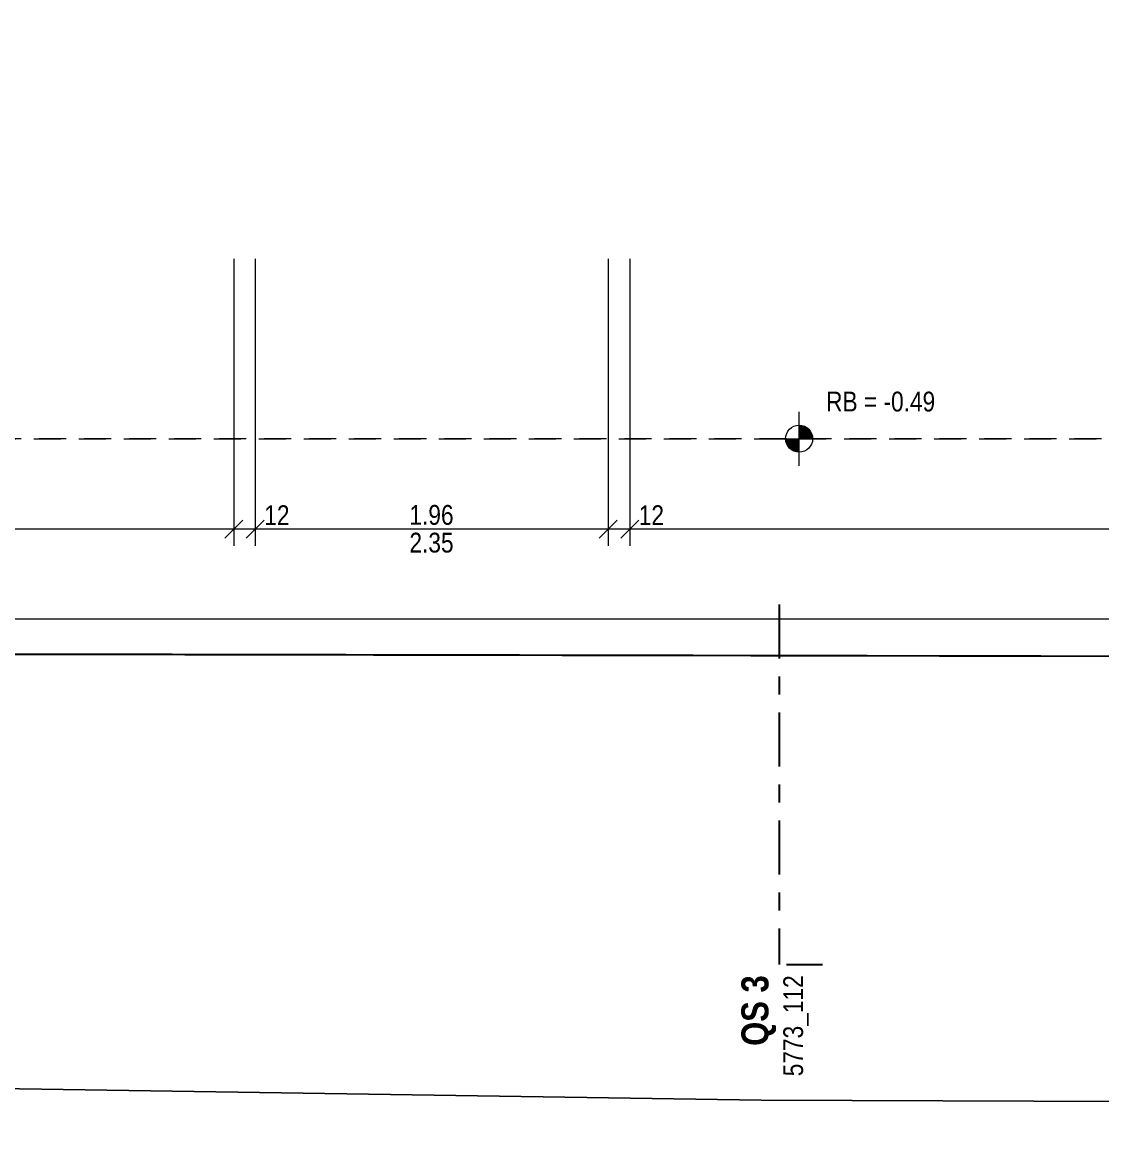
# Model space of a CAD drawing. Header units: metres. Extents: x -163 to 276, y -152 to 153.
# Drawn here: x 4.52 to 10.51, y -14.5 to -8.34 of the extents above; entities that cross this region are included whole.
import ezdxf

# ---------------------------------------------------------------- set-up
doc = ezdxf.new("R2010")
doc.units = ezdxf.units.M
doc.header["$MEASUREMENT"] = 0
for name, pattern in [('Strich 3_1mm Kanten', [0.2, 0.15, -0.05]), ('Strich 6_1mm', [0.35, 0.3, -0.05]), ('Strichpunkt 6_2_2mm Schnitt', [0.5, 0.3, -0.1, 0, -0.1])]:
    doc.linetypes.add(name, pattern=pattern)
for name, color, linetype in [('000 Kataster', 7, 'Continuous'), ('000-3 Kataster Parzellengrenzen', 7, 'Continuous'), ('035 Decken Neu', 7, 'Continuous'), ('110 Bemassungen Ausführung Neu', 7, 'Continuous'), ('111 Bemassung Ausführung Koten Neu', 7, 'Continuous'), ('200 Schnittlinien', 7, 'Continuous')]:
    doc.layers.add(name, color=color, linetype=linetype)
doc.styles.add('ERSTELLTER_STIL_1', font='ARIALN.TTF')
doc.styles.add('ERSTELLTER_STIL_2', font='ARIALN.TTF')
doc.dimstyles.new('ERSTELLTER_STIL__13', dxfattribs={"dimtxt": 0.11, "dimasz": 0.095, "dimexe": 0.18, "dimexo": 2, "dimgap": 0, "dimtad": 1, "dimtih": 1, "dimtoh": 1, "dimzin": 0, "dimdsep": 46, "dimtxsty": 'ERSTELLTER_STIL_2', "dimblk": 'ARROWHEAD_6', "dimblk1": 'ARROWHEAD_6', "dimblk2": 'ARROWHEAD_6', "dimcen": 0.09, "dimclrd": 7, "dimclre": 7, "dimclrt": 7, "dimazin": 0, "dimtfac": 1, "dimtdec": 4, "dimtmove": 0, "dimatfit": 3, "dimfxl": 1, "dimtolj": 1, "dimtzin": 0, "dimarcsym": 0})
doc.dimstyles.new('ERSTELLTER_STIL__9', dxfattribs={"dimtxt": 0.11, "dimasz": 0.095, "dimexe": 0.18, "dimexo": 1.5, "dimgap": 0, "dimtad": 1, "dimtih": 1, "dimtoh": 1, "dimzin": 0, "dimdsep": 46, "dimtxsty": 'ERSTELLTER_STIL_2', "dimblk": 'ARROWHEAD_6', "dimblk1": 'ARROWHEAD_6', "dimblk2": 'ARROWHEAD_6', "dimcen": 0.09, "dimclrd": 7, "dimclre": 7, "dimclrt": 7, "dimazin": 0, "dimtfac": 1, "dimtdec": 4, "dimtmove": 0, "dimatfit": 3, "dimfxl": 1, "dimtolj": 1, "dimtzin": 0, "dimarcsym": 0})

# ---------------------------------------------------------------- blocks, each defined once
blk = doc.blocks.new('*D73')
at = {"layer": '110 Bemassungen Ausführung Neu', "color": 7, "linetype": 'Continuous', "lineweight": 13}
for p, q in [((-14.205, -9.6515), (-14.205, -11.7453)), ((14.185, -11.1515), (14.185, -11.7453)), ((-14.205, -11.6515), (-14.28, -11.6515)), ((14.185, -11.6515), (-14.205, -11.6515)), ((14.26, -11.6515), (14.185, -11.6515))]:
    blk.add_line(p, q, dxfattribs=at)
at = {"layer": '110 Bemassungen Ausführung Neu', "color": 7, "linetype": 'Continuous', "lineweight": 18}
for p, q in [((-14.155, -11.6015), (-14.255, -11.7015)), ((14.135, -11.7015), (14.235, -11.6015))]:
    blk.add_line(p, q, dxfattribs=at)
at = {"layer": '110 Bemassungen Ausführung Neu', "color": 7, "lineweight": 13, "insert": (-0.1694, -11.6295), "char_height": 0.11, "attachment_point": 7, "style": 'ERSTELLTER_STIL_2'}
blk.add_mtext('\\A1;{\\pql;\\fArial Narrow|b0|i0|c0|p0;\\W1.000000;28.39}', dxfattribs=at)
blk = doc.blocks.new('ARROWHEAD_6')
at = {"color": 0, "linetype": 'Continuous', "lineweight": 0}
for p, q in [((0, 0), (-1, 0)), ((-0.5, -0.5), (0.5, 0.5))]:
    blk.add_line(p, q, dxfattribs=at)
blk = doc.blocks.new('*D76')
at = {"layer": '110 Bemassungen Ausführung Neu', "color": 7, "linetype": 'Continuous', "lineweight": 13}
for p, q in [((14.035, -9.6515), (14.035, -11.2453)), ((14.035, -11.1515), (7.89, -11.1515)), ((14.185, -11.1515), (14.035, -11.1515))]:
    blk.add_line(p, q, dxfattribs=at)
at = {"layer": '110 Bemassungen Ausführung Neu', "color": 7, "linetype": 'Continuous', "lineweight": 18}
for p, q in [((7.84, -11.2015), (7.94, -11.1015)), ((13.985, -11.2015), (14.085, -11.1015))]:
    blk.add_line(p, q, dxfattribs=at)
at = {"layer": '110 Bemassungen Ausführung Neu', "color": 7, "lineweight": 13, "char_height": 0.11, "attachment_point": 7, "style": 'ERSTELLTER_STIL_2'}
for s, insert in [('\\A1;{\\pql;\\fArial Narrow|b0|i0|c0|p0;\\W1.000000;6.14\\fArial Narrow|b0|i0|c0|p0;\\W1.000000;\\A1{\\H.66x;\\S5^  ;}}', (10.886, -11.135)), ('\\A1;{\\pql;\\fArial Narrow|b0|i0|c0|p0;\\W1.000000;12}', (7.94, -11.1295))]:
    blk.add_mtext(s, dxfattribs=dict(at, insert=insert))
blk = doc.blocks.new('*D77')
at = {"layer": '110 Bemassungen Ausführung Neu', "color": 7, "linetype": 'Continuous', "lineweight": 13}
for p, q in [((7.89, -9.6515), (7.89, -11.2453)), ((7.89, -11.1515), (7.77, -11.1515)), ((14.035, -11.1515), (7.89, -11.1515))]:
    blk.add_line(p, q, dxfattribs=at)
at = {"layer": '110 Bemassungen Ausführung Neu', "color": 7, "linetype": 'Continuous', "lineweight": 18}
for p, q in [((7.72, -11.2015), (7.82, -11.1015)), ((7.84, -11.2015), (7.94, -11.1015))]:
    blk.add_line(p, q, dxfattribs=at)
blk = doc.blocks.new('*D78')
at = {"layer": '110 Bemassungen Ausführung Neu', "color": 7, "linetype": 'Continuous', "lineweight": 13}
for p, q in [((7.77, -9.6515), (7.77, -11.2453)), ((5.81, -11.1515), (5.69, -11.1515)), ((7.77, -11.1515), (5.81, -11.1515)), ((7.89, -11.1515), (7.77, -11.1515))]:
    blk.add_line(p, q, dxfattribs=at)
at = {"layer": '110 Bemassungen Ausführung Neu', "color": 7, "linetype": 'Continuous', "lineweight": 18}
for p, q in [((5.76, -11.2015), (5.86, -11.1015)), ((7.72, -11.2015), (7.82, -11.1015))]:
    blk.add_line(p, q, dxfattribs=at)
at = {"layer": '110 Bemassungen Ausführung Neu', "color": 7, "lineweight": 13, "char_height": 0.11, "attachment_point": 7, "style": 'ERSTELLTER_STIL_2'}
for s, insert in [('\\A1;{\\pql;\\fArial Narrow|b0|i0|c0|p0;\\W1.000000;12}', (5.86, -11.1295)), ('\\A1;{\\pql;\\fArial Narrow|b0|i0|c0|p0;\\W1.000000;1.96}', (6.6661, -11.1295)), ('\\A1;{\\pql;\\fArial Narrow|b0|i0|c0|p0;\\W1.000000;2.35}', (6.6661, -11.2835))]:
    blk.add_mtext(s, dxfattribs=dict(at, insert=insert))
blk = doc.blocks.new('*D79')
at = {"layer": '110 Bemassungen Ausführung Neu', "color": 7, "linetype": 'Continuous', "lineweight": 13}
for p, q in [((5.81, -9.6515), (5.81, -11.2453)), ((5.81, -11.1515), (5.69, -11.1515)), ((7.77, -11.1515), (5.81, -11.1515))]:
    blk.add_line(p, q, dxfattribs=at)
at = {"layer": '110 Bemassungen Ausführung Neu', "color": 7, "linetype": 'Continuous', "lineweight": 18}
for p, q in [((5.64, -11.2015), (5.74, -11.1015)), ((5.76, -11.2015), (5.86, -11.1015))]:
    blk.add_line(p, q, dxfattribs=at)
blk = doc.blocks.new('*D80')
at = {"layer": '110 Bemassungen Ausführung Neu', "color": 7, "linetype": 'Continuous', "lineweight": 13}
for p, q in [((5.69, -9.6515), (5.69, -11.2453)), ((5.69, -11.1515), (-6.665, -11.1515)), ((5.81, -11.1515), (5.69, -11.1515))]:
    blk.add_line(p, q, dxfattribs=at)
at = {"layer": '110 Bemassungen Ausführung Neu', "color": 7, "linetype": 'Continuous', "lineweight": 18}
for p, q in [((-6.715, -11.2015), (-6.615, -11.1015)), ((5.64, -11.2015), (5.74, -11.1015))]:
    blk.add_line(p, q, dxfattribs=at)
at = {"layer": '110 Bemassungen Ausführung Neu', "color": 7, "lineweight": 13, "char_height": 0.11, "attachment_point": 7, "style": 'ERSTELLTER_STIL_2'}
for s, insert in [('\\A1;{\\pql;\\fArial Narrow|b0|i0|c0|p0;\\W1.000000;12.35\\fArial Narrow|b0|i0|c0|p0;\\W1.000000;\\A1{\\H.66x;\\S5^  ;}}', (-0.5994, -11.135)), ('\\A1;{\\pql;\\fArial Narrow|b0|i0|c0|p0;\\W1.000000;12}', (-6.615, -11.1295))]:
    blk.add_mtext(s, dxfattribs=dict(at, insert=insert))
blk = doc.blocks.new('*D81')
at = {"layer": '110 Bemassungen Ausführung Neu', "color": 7, "linetype": 'Continuous', "lineweight": 13}
for p, q in [((-6.785, -9.6515), (-6.785, -11.2453)), ((-6.665, -9.6515), (-6.665, -11.2453)), ((-6.785, -11.1515), (-8.745, -11.1515)), ((-6.665, -11.1515), (-6.785, -11.1515)), ((5.69, -11.1515), (-6.665, -11.1515))]:
    blk.add_line(p, q, dxfattribs=at)
at = {"layer": '110 Bemassungen Ausführung Neu', "color": 7, "linetype": 'Continuous', "lineweight": 18}
for p, q in [((-6.835, -11.2015), (-6.735, -11.1015)), ((-6.715, -11.2015), (-6.615, -11.1015))]:
    blk.add_line(p, q, dxfattribs=at)

msp = doc.modelspace()

# ---------------------------------------------------------------- hatches: boundary and pattern name
at = {"layer": '111 Bemassung Ausführung Koten Neu', "linetype": 'Continuous', "lineweight": 13}
for points in [[(8.8306, -10.65), (8.9056, -10.65), (8.8999, -10.6213), (8.8836, -10.597), (8.8593, -10.5807), (8.8306, -10.575)], [(8.8306, -10.65), (8.7556, -10.65), (8.7613, -10.6787), (8.7776, -10.703), (8.8019, -10.7193), (8.8306, -10.725)]]:
    msp.add_hatch(color=7, dxfattribs=at).paths.add_polyline_path(points)

# ---------------------------------------------------------------- linework, layer by layer
at = {"layer": '000 Kataster', "color": 251, "linetype": 'Strich 6_1mm', "lineweight": 13, "true_color": 0x5f5f5f}
msp.add_lwpolyline([(25.3566, 26.2503), (11.8223, 26.3514), (8.821, 26.2379), (5.8797, 26.1647), (-3.5451, 26.1769), (-16.2186, 26.1931, 0.20943), (-17.5372, 25.6103, 0.107846), (-17.9264, 24.9391), (-14.4613, 24.9287), (-3.5515, 24.8967), (5.9472, 24.8931), (8.8138, 24.8915), (8.732, 8.4392), (-17.7021, 8.5531), (-17.451, -7.7251, 0.10257), (-17.0782, -9.3807, 0.102722), (-16.0748, -10.7508, 0.142534), (-13.4514, -11.7902), (-12.9905, -11.8126), (13.5317, -11.8638), (25.6147, -11.887)], format="xyb", dxfattribs=at)
at = {"layer": '000 Kataster', "color": 251, "linetype": 'Continuous', "lineweight": 13, "true_color": 0x5f5f5f}
for points in [[(25.6147, -11.887), (13.5317, -11.8638), (-12.9905, -11.8126), (-13.4514, -11.7902, -0.142534), (-16.0748, -10.7508, -0.102722), (-17.0782, -9.3807, -0.10257), (-17.451, -7.7251), (-17.7021, 8.5531), (-17.7441, 11.2781), (-18.0048, 24.2468), (-17.9264, 24.9391, -0.107846), (-17.5372, 25.6103, -0.20943), (-16.2186, 26.1931), (-18.1, 26.1915, 0.162937), (-19.2609, 25.7495, 0.223957), (-19.9771, 24.2392), (-19.7728, 8.5834), (-19.5441, -7.5516, 0.171691), (-18.147, -11.5391), (-27.2123, -11.0561, 0.19894)], [(56.6293, -13.9192, -0.209908), (52.7027, -11.912, -0.206852), (51.2345, -8.0417), (51.6343, -3.9044), (45.7125, -3.9308, -0.198832), (42.0147, -11.866, -0.151332), (35.8826, -14.4236), (8.6196, -14.3229), (-6.4037, -14.0929, -0.003152), (-13.8626, -13.7829), (-14.704, -22.7371, 0.002488), (-8.8627, -22.9779, 0.00481), (1.672, -23.2387, 0.00409), (10.7438, -23.3032), (17.6826, -23.3636), (36.4151, -23.428, -0.242722), (43.5116, -28.0767), (53.9686, -30.4853, -0.134972), (55.6566, -28.0715, -0.051231)], [(-24.3999, -13.1881, 0.002596), (-18.1425, -13.5634, 0.001924), (-13.8626, -13.7829, 0.003152), (-6.4037, -14.0929), (8.6196, -14.3229), (35.8826, -14.4236, 0.151332)]]:
    msp.add_lwpolyline(points, format="xyb", dxfattribs=at)
at = {"layer": '000-3 Kataster Parzellengrenzen', "color": 251, "linetype": 'Continuous', "lineweight": 25, "true_color": 0x5f5f5f}
msp.add_lwpolyline([(25.6147, -11.887), (-12.9905, -11.8126), (-13.4514, -11.7902, -0.142534), (-16.0748, -10.7508, -0.207773), (-17.451, -7.7251), (-17.7021, 8.5531), (-16.1886, 8.5461), (-3.6378, 8.4913), (8.732, 8.4392), (25.4784, 8.3659)], format="xyb", close=True, dxfattribs=at)
msp.add_lwpolyline([(-159.0381, -10.0345), (-108.8809, -9.9894), (-50.3609, -10.1728, -0.007502), (-34.1722, -10.6836), (-13.4514, -11.7902), (-12.9905, -11.8126), (25.6147, -11.887), (35.756, -11.8422), (56.6826, -11.9296)], format="xyb", dxfattribs=at)
at = {"layer": '035 Decken Neu', "color": 7, "linetype": 'Strich 3_1mm Kanten', "lineweight": 13, "flags": 128}
for points in [[(-14.02, -5.75), (-14.02, -10.65), (10.835, -10.65), (10.835, -8.25), (10.585, -8.25), (10.585, -5.75)], [(-14.02, -6.58), (10.835, -6.58), (10.835, -10.65), (-14.02, -10.65)]]:
    msp.add_lwpolyline(points, close=True, dxfattribs=at)
at = {"layer": '111 Bemassung Ausführung Koten Neu', "color": 7, "linetype": 'Continuous', "lineweight": 13}
for p, q in [((8.8306, -10.8), (8.8306, -10.5)), ((8.6806, -10.65), (8.9806, -10.65))]:
    msp.add_line(p, q, dxfattribs=at)
msp.add_circle((8.8306, -10.65), 0.075, dxfattribs=at)
at = {"layer": '200 Schnittlinien', "color": 7, "linetype": 'Strichpunkt 6_2_2mm Schnitt', "lineweight": 25}
msp.add_line((8.7206, -11.57), (8.7206, -13.57), dxfattribs=at)
at = {"layer": '200 Schnittlinien', "color": 7, "linetype": 'Continuous', "lineweight": 25}
msp.add_line((8.7606, -13.57), (8.9606, -13.57), dxfattribs=at)

# ---------------------------------------------------------------- texts
at = {"layer": '111 Bemassung Ausführung Koten Neu', "color": 7, "lineweight": 13, "insert": (8.9806, -10.5), "char_height": 0.11, "attachment_point": 7, "style": 'ERSTELLTER_STIL_2'}
msp.add_mtext('\\A1;{\\pql;\\fArial Narrow|b0|i0|c0|p0;\\W1.000000;RB = -0.49}', dxfattribs=at)
at = {"layer": '200 Schnittlinien', "color": 7, "lineweight": 13, "insert": (8.8844, -13.63), "char_height": 0.15, "attachment_point": 9, "rotation": 90, "line_spacing_factor": 0.930217, "style": 'ERSTELLTER_STIL_1'}
msp.add_mtext('\\A1;{\\pqr;\\pt0;\\fArial Narrow|b1|i0|c0|p0;\\W1.000000;QS 3\\P\\pqr;\\pt0;\\fArial Narrow|b0|i0|c0|p0;\\c8560499;\\H0.733333x;\\W1.000000;5773_112}', dxfattribs=at)

# ---------------------------------------------------------------- dimensions: what is measured, and where the dimension line sits
at = {"layer": '110 Bemassungen Ausführung Neu', "color": 7, "linetype": 'Continuous', "lineweight": 13}
for base, p1, p2, dimstyle, picture, middle in [((-6.785, -11.1515), (-6.665, -6.85), (-6.785, -6.58), 'ERSTELLTER_STIL__9', '*D81', (-6.5313, -11.0745)), ((5.69, -11.1515), (5.81, -6.58), (5.69, -6.85), 'ERSTELLTER_STIL__9', '*D79', (5.9437, -11.0745)), ((5.81, -11.1515), (7.77, -6.58), (5.81, -6.58), 'ERSTELLTER_STIL__9', '*D78', (6.8085, -11.0745)), ((7.77, -11.1515), (7.89, -6.85), (7.77, -6.58), 'ERSTELLTER_STIL__9', '*D77', (8.0237, -11.0745)), ((-14.205, -11.6515), (14.185, -6.85), (-14.205, -6.765), 'ERSTELLTER_STIL__13', '*D73', (0.0149, -11.5745)), ((-6.66497, -11.15152), (5.68998, -6.85), (-6.66497, -6.85), 'ERSTELLTER_STIL__9', '*D80', (-0.26704, -11.07452)), ((7.89003, -11.15152), (14.035, -6.85), (7.89003, -6.85), 'ERSTELLTER_STIL__9', '*D76', (11.17652, -11.07452))]:
    dim = msp.add_linear_dim(base=base, p1=p1, p2=p2, angle=180, dimstyle=dimstyle, dxfattribs=at)
    dim.commit()
    dim.dimension.update_dxf_attribs({"geometry": picture, "text_midpoint": middle, "dimtype": 160})

doc.saveas('drawing.dxf')
